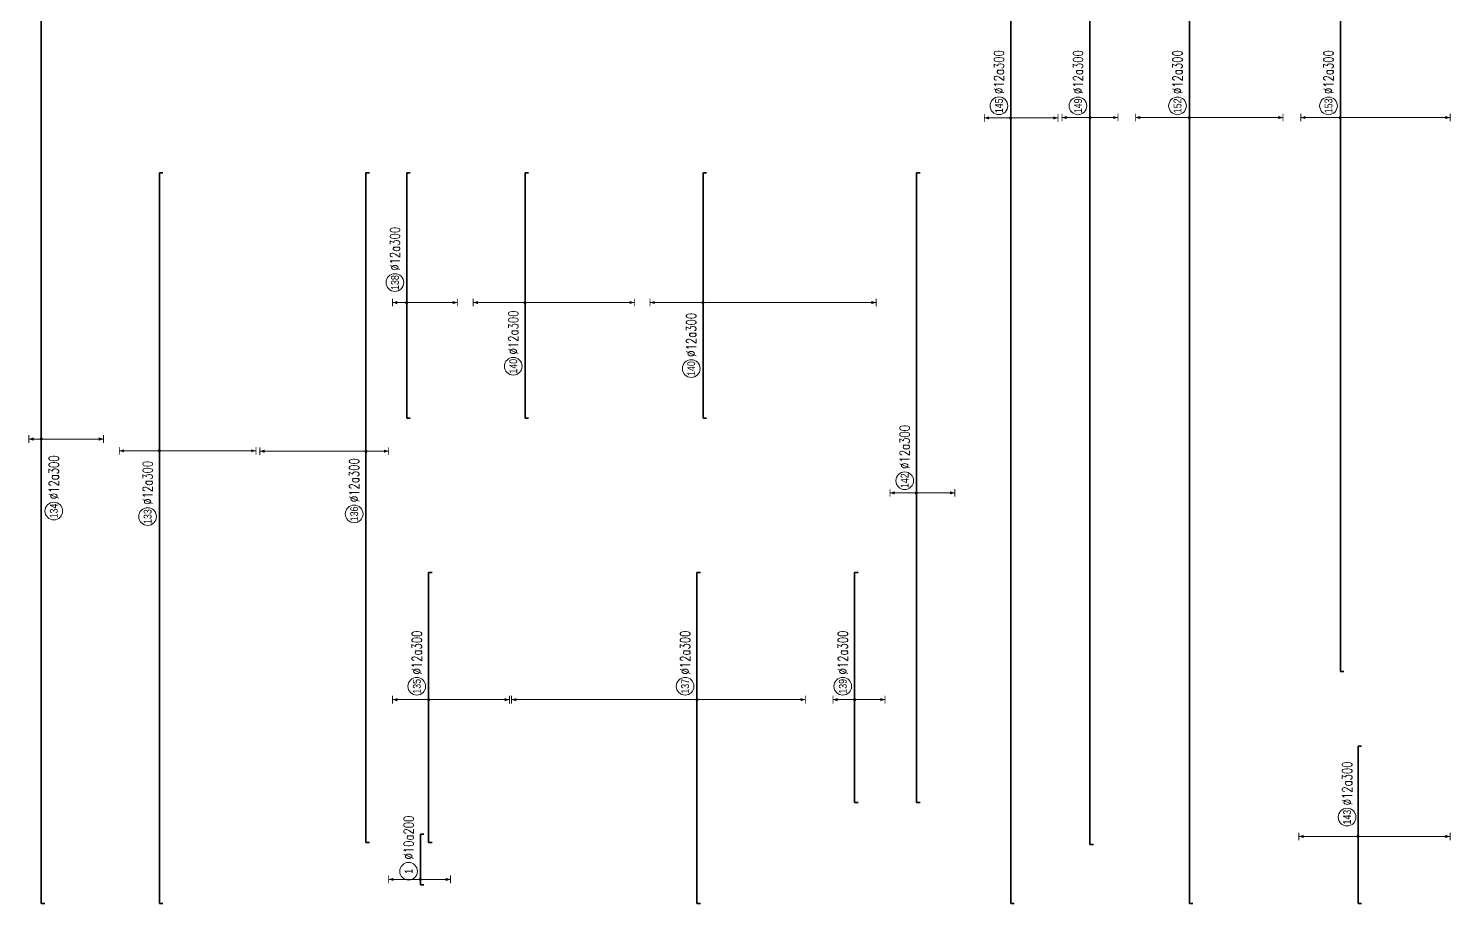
# Model space of a CAD drawing. Header units: millimetres. Extents: x -247377 to 927516, y -864259 to 155594.
# Drawn here: x 45099 to 117439, y -247170 to -202635 of the extents above; entities that cross this region are included whole.
import ezdxf
from ezdxf.enums import TextEntityAlignment as Align

# ---------------------------------------------------------------- set-up
doc = ezdxf.new("R2010")
doc.units = ezdxf.units.MM
doc.header["$MEASUREMENT"] = 0
for name, color, linetype, lineweight in [('NDC_S_DIM', 1, 'Continuous', 15), ('NDC_S_REBAR', 4, 'Continuous', 35), ('NDC_S_VN TEXT', 7, 'Continuous', 20)]:
    doc.layers.add(name, color=color, linetype=linetype, lineweight=lineweight)
doc.styles.add('ARIAL', font='arial.ttf', dxfattribs={"width": 0.8})
doc.styles.add('NDC_EN TXT', font='romans.shx', dxfattribs={"width": 0.8})

# ---------------------------------------------------------------- blocks, each defined once
blk = doc.blocks.new('*U41')
h = blk.add_hatch(color=6)
edge = h.paths.add_edge_path()
edge.add_arc((-36.84, 0), 0.3, 0, 360)
at = {"layer": 'NDC_S_DIM', "color": 8}
for q in [(-36.84, 3.16), (-36.84, -15.84)]:
    blk.add_line((-36.84, 0), q, dxfattribs=at)
for points in [[(-37.84, 3.16, 0.2, 0.2, 0), (-35.84, 3.16, 0, 0, 0)], [(-37.84, -15.84, 0.2, 0.2, 0), (-35.84, -15.84, 0, 0, 0)]]:
    blk.add_lwpolyline(points, format="xyseb", dxfattribs=at)
at = {"layer": 'NDC_S_DIM', "color": 6}
blk.add_circle((-36.84, 0), 0.3, dxfattribs=at)
at = {"layer": 'NDC_S_DIM'}
blk.add_circle((-55.15, -3.19), 2.25, dxfattribs=at)
at = {"layer": 'NDC_S_DIM', "color": 8}
for points in [[(-37.24, 1.96), (-36.84, 3.16), (-36.44, 1.96)], [(-37.24, -14.64), (-36.84, -15.84), (-36.44, -14.64)]]:
    blk.add_solid(points, dxfattribs=at)
at = {"layer": 'NDC_S_REBAR'}
for p, q in [((0, 0), (-155.03, 0)), ((-155.03, 0), (-155.03, -0.9)), ((0, 0), (104.17, 0)), ((104.17, 0), (104.17, -0.9)), ((-155.03, -0.9), (-155.03, -0.9)), ((104.17, -0.9), (104.17, -0.9))]:
    blk.add_line(p, q, dxfattribs=at)
at = {"layer": 'NDC_S_VN TEXT', "style": 'ARIAL', "width": 0.8}
blk.add_attdef('KHT', text='', height=2, dxfattribs=at).set_placement((-55.15, -3.19), align=Align.MIDDLE_CENTER)
at = {"layer": 'NDC_S_VN TEXT', "color": 3, "style": 'NDC_EN TXT', "width": 0.75}
blk.add_attdef('DKT', (-52.15, -4.44), '', height=2.5, dxfattribs=at)
blk = doc.blocks.new('*U42')
h = blk.add_hatch(color=6)
edge = h.paths.add_edge_path()
edge.add_arc((-2.99, 0), 0.3, 0, 360)
at = {"layer": 'NDC_S_DIM', "color": 8}
for q in [(-2.99, 10.21), (-2.99, -24.54)]:
    blk.add_line((-2.99, 0), q, dxfattribs=at)
for points in [[(-3.99, 10.21, 0.2, 0.2, 0), (-1.99, 10.21, 0, 0, 0)], [(-3.99, -24.54, 0.2, 0.2, 0), (-1.99, -24.54, 0, 0, 0)]]:
    blk.add_lwpolyline(points, format="xyseb", dxfattribs=at)
at = {"layer": 'NDC_S_DIM'}
blk.add_circle((-19.72, 3), 2.25, dxfattribs=at)
at = {"layer": 'NDC_S_DIM', "color": 6}
blk.add_circle((-2.99, 0), 0.3, dxfattribs=at)
at = {"layer": 'NDC_S_DIM', "color": 8}
for points in [[(-3.39, 9.01), (-2.99, 10.21), (-2.59, 9.01)], [(-3.39, -23.34), (-2.99, -24.54), (-2.59, -23.34)]]:
    blk.add_solid(points, dxfattribs=at)
at = {"layer": 'NDC_S_REBAR'}
for p, q in [((0, 0), (-118.19, 0)), ((-118.19, 0), (-118.19, -0.9)), ((0, 0), (67.76, 0)), ((67.76, 0), (67.76, -0.9)), ((-118.19, -0.9), (-118.19, -0.9)), ((67.76, -0.9), (67.76, -0.9))]:
    blk.add_line(p, q, dxfattribs=at)
at = {"layer": 'NDC_S_VN TEXT', "style": 'ARIAL', "width": 0.8}
blk.add_attdef('KHT', text='', height=2, dxfattribs=at).set_placement((-19.72, 3), align=Align.MIDDLE_CENTER)
at = {"layer": 'NDC_S_VN TEXT', "color": 3, "style": 'NDC_EN TXT', "width": 0.75}
blk.add_attdef('DKT', (-16.72, 1.75), '', height=2.5, dxfattribs=at)
blk = doc.blocks.new('*U43')
h = blk.add_hatch(color=6)
edge = h.paths.add_edge_path()
edge.add_arc((-3.29, 0), 0.3, 0, 360)
at = {"layer": 'NDC_S_DIM', "color": 8}
for q in [(-3.29, 26.99), (-3.29, -5.76)]:
    blk.add_line((-3.29, 0), q, dxfattribs=at)
for points in [[(-4.29, 26.99, 0.2, 0.2, 0), (-2.29, 26.99, 0, 0, 0)], [(-4.29, -5.76, 0.2, 0.2, 0), (-2.29, -5.76, 0, 0, 0)]]:
    blk.add_lwpolyline(points, format="xyseb", dxfattribs=at)
at = {"layer": 'NDC_S_DIM'}
blk.add_circle((-19.25, 3), 2.25, dxfattribs=at)
at = {"layer": 'NDC_S_DIM', "color": 6}
blk.add_circle((-3.29, 0), 0.3, dxfattribs=at)
at = {"layer": 'NDC_S_DIM', "color": 8}
for points in [[(-3.69, 25.79), (-3.29, 26.99), (-2.89, 25.79)], [(-3.69, -4.56), (-3.29, -5.76), (-2.89, -4.56)]]:
    blk.add_solid(points, dxfattribs=at)
at = {"layer": 'NDC_S_REBAR'}
for p, q in [((0, 0), (-102.89, 0)), ((-102.89, 0), (-102.89, -0.9)), ((0, 0), (67.55, 0)), ((67.55, 0), (67.55, -0.9)), ((-102.89, -0.9), (-102.89, -0.9)), ((67.55, -0.9), (67.55, -0.9))]:
    blk.add_line(p, q, dxfattribs=at)
at = {"layer": 'NDC_S_VN TEXT', "style": 'ARIAL', "width": 0.8}
blk.add_attdef('KHT', text='', height=2, dxfattribs=at).set_placement((-19.25, 3), align=Align.MIDDLE_CENTER)
at = {"layer": 'NDC_S_VN TEXT', "color": 3, "style": 'NDC_EN TXT', "width": 0.75}
blk.add_attdef('DKT', (-16.25, 1.75), '', height=2.5, dxfattribs=at)
blk = doc.blocks.new('*U309')
h = blk.add_hatch(color=6)
edge = h.paths.add_edge_path()
edge.add_arc((-2.99, 0), 0.3, 0, 360)
at = {"layer": 'NDC_S_DIM', "color": 8}
for q in [(-2.99, 3.61), (-2.99, -12.89)]:
    blk.add_line((-2.99, 0), q, dxfattribs=at)
for points in [[(-3.99, 3.61, 0.2, 0.2, 0), (-1.99, 3.61, 0, 0, 0)], [(-3.99, -12.89, 0.2, 0.2, 0), (-1.99, -12.89, 0, 0, 0)]]:
    blk.add_lwpolyline(points, format="xyseb", dxfattribs=at)
at = {"layer": 'NDC_S_DIM'}
blk.add_circle((2.1, 3), 2.25, dxfattribs=at)
at = {"layer": 'NDC_S_DIM', "color": 6}
blk.add_circle((-2.99, 0), 0.3, dxfattribs=at)
at = {"layer": 'NDC_S_DIM', "color": 8}
for points in [[(-3.39, 2.41), (-2.99, 3.61), (-2.59, 2.41)], [(-3.39, -11.69), (-2.99, -12.89), (-2.59, -11.69)]]:
    blk.add_solid(points, dxfattribs=at)
at = {"layer": 'NDC_S_REBAR'}
for p, q in [((0, 0), (-32.43, 0)), ((-32.43, 0), (-32.43, -0.9)), ((0, 0), (30.02, 0)), ((30.02, 0), (30.02, -0.9)), ((-32.43, -0.9), (-32.43, -0.9)), ((30.02, -0.9), (30.02, -0.9))]:
    blk.add_line(p, q, dxfattribs=at)
at = {"layer": 'NDC_S_VN TEXT', "style": 'ARIAL', "width": 0.8}
blk.add_attdef('KHT', text='', height=2, dxfattribs=at).set_placement((2.1, 3), align=Align.MIDDLE_CENTER)
at = {"layer": 'NDC_S_VN TEXT', "color": 3, "style": 'NDC_EN TXT', "width": 0.75}
blk.add_attdef('DKT', (5.1, 1.75), '', height=2.5, dxfattribs=at)
blk = doc.blocks.new('*U44')
h = blk.add_hatch(color=6)
edge = h.paths.add_edge_path()
edge.add_arc((-14.43, 0), 0.3, 0, 360)
at = {"layer": 'NDC_S_DIM', "color": 8}
for q in [(-14.43, 9.18), (-14.43, -20.57)]:
    blk.add_line((-14.43, 0), q, dxfattribs=at)
for points in [[(-15.43, 9.18, 0.2, 0.2, 0), (-13.43, 9.18, 0, 0, 0)], [(-15.43, -20.57, 0.2, 0.2, 0), (-13.43, -20.57, 0, 0, 0)]]:
    blk.add_lwpolyline(points, format="xyseb", dxfattribs=at)
at = {"layer": 'NDC_S_DIM'}
blk.add_circle((-11.04, 3), 2.25, dxfattribs=at)
at = {"layer": 'NDC_S_DIM', "color": 6}
blk.add_circle((-14.43, 0), 0.3, dxfattribs=at)
at = {"layer": 'NDC_S_DIM', "color": 8}
for points in [[(-14.83, 7.98), (-14.43, 9.18), (-14.03, 7.98)], [(-14.83, -19.37), (-14.43, -20.57), (-14.03, -19.37)]]:
    blk.add_solid(points, dxfattribs=at)
at = {"layer": 'NDC_S_REBAR'}
for p, q in [((0, 0), (-50.82, 0)), ((-50.82, 0), (-50.82, -0.9)), ((0, 0), (17.89, 0)), ((17.89, 0), (17.89, -0.9)), ((-50.82, -0.9), (-50.82, -0.9)), ((17.89, -0.9), (17.89, -0.9))]:
    blk.add_line(p, q, dxfattribs=at)
at = {"layer": 'NDC_S_VN TEXT', "style": 'ARIAL', "width": 0.8}
blk.add_attdef('KHT', text='', height=2, dxfattribs=at).set_placement((-11.04, 3), align=Align.MIDDLE_CENTER)
at = {"layer": 'NDC_S_VN TEXT', "color": 3, "style": 'NDC_EN TXT', "width": 0.75}
blk.add_attdef('DKT', (-8.04, 1.75), '', height=2.5, dxfattribs=at)
blk = doc.blocks.new('*U45')
h = blk.add_hatch(color=6)
edge = h.paths.add_edge_path()
edge.add_arc((-14.43, 0), 0.3, 0, 360)
at = {"layer": 'NDC_S_DIM', "color": 8}
for q in [(-14.43, 47.17), (-14.43, -27.58)]:
    blk.add_line((-14.43, 0), q, dxfattribs=at)
for points in [[(-15.43, 47.17, 0.2, 0.2, 0), (-13.43, 47.17, 0, 0, 0)], [(-15.43, -27.58, 0.2, 0.2, 0), (-13.43, -27.58, 0, 0, 0)]]:
    blk.add_lwpolyline(points, format="xyseb", dxfattribs=at)
at = {"layer": 'NDC_S_DIM'}
blk.add_circle((-11.04, 3), 2.25, dxfattribs=at)
at = {"layer": 'NDC_S_DIM', "color": 6}
blk.add_circle((-14.43, 0), 0.3, dxfattribs=at)
at = {"layer": 'NDC_S_DIM', "color": 8}
for points in [[(-14.83, 45.97), (-14.43, 47.17), (-14.03, 45.97)], [(-14.83, -26.38), (-14.43, -27.58), (-14.03, -26.38)]]:
    blk.add_solid(points, dxfattribs=at)
at = {"layer": 'NDC_S_REBAR'}
for p, q in [((0, 0), (-66.32, 0)), ((-66.32, 0), (-66.32, -0.9)), ((0, 0), (17.89, 0)), ((17.89, 0), (17.89, -0.9)), ((-66.32, -0.9), (-66.32, -0.9)), ((17.89, -0.9), (17.89, -0.9))]:
    blk.add_line(p, q, dxfattribs=at)
at = {"layer": 'NDC_S_VN TEXT', "style": 'ARIAL', "width": 0.8}
blk.add_attdef('KHT', text='', height=2, dxfattribs=at).set_placement((-11.04, 3), align=Align.MIDDLE_CENTER)
at = {"layer": 'NDC_S_VN TEXT', "color": 3, "style": 'NDC_EN TXT', "width": 0.75}
blk.add_attdef('DKT', (-8.04, 1.75), '', height=2.5, dxfattribs=at)
blk = doc.blocks.new('*U311')
h = blk.add_hatch(color=6)
edge = h.paths.add_edge_path()
edge.add_arc((-2.99, 0), 0.3, 0, 360)
at = {"layer": 'NDC_S_DIM', "color": 8}
for q in [(-2.99, 13.22), (-2.99, -27.78)]:
    blk.add_line((-2.99, 0), q, dxfattribs=at)
for points in [[(-3.99, 13.22, 0.2, 0.2, 0), (-1.99, 13.22, 0, 0, 0)], [(-3.99, -27.78, 0.2, 0.2, 0), (-1.99, -27.78, 0, 0, 0)]]:
    blk.add_lwpolyline(points, format="xyseb", dxfattribs=at)
at = {"layer": 'NDC_S_DIM'}
blk.add_circle((-19.2, 3), 2.25, dxfattribs=at)
at = {"layer": 'NDC_S_DIM', "color": 6}
blk.add_circle((-2.99, 0), 0.3, dxfattribs=at)
at = {"layer": 'NDC_S_DIM', "color": 8}
for points in [[(-3.39, 12.02), (-2.99, 13.22), (-2.59, 12.02)], [(-3.39, -26.58), (-2.99, -27.78), (-2.59, -26.58)]]:
    blk.add_solid(points, dxfattribs=at)
at = {"layer": 'NDC_S_REBAR'}
for p, q in [((0, 0), (-32.43, 0)), ((-32.43, 0), (-32.43, -0.9)), ((0, 0), (30.04, 0)), ((30.04, 0), (30.04, -0.9)), ((-32.43, -0.9), (-32.43, -0.9)), ((30.04, -0.9), (30.04, -0.9))]:
    blk.add_line(p, q, dxfattribs=at)
at = {"layer": 'NDC_S_VN TEXT', "style": 'ARIAL', "width": 0.8}
blk.add_attdef('KHT', text='', height=2, dxfattribs=at).set_placement((-19.2, 3), align=Align.MIDDLE_CENTER)
at = {"layer": 'NDC_S_VN TEXT', "color": 3, "style": 'NDC_EN TXT', "width": 0.75}
blk.add_attdef('DKT', (-16.2, 1.75), '', height=2.5, dxfattribs=at)
blk = doc.blocks.new('*U46')
h = blk.add_hatch(color=6)
edge = h.paths.add_edge_path()
edge.add_arc((-13.89, 0), 0.3, 0, 360)
at = {"layer": 'NDC_S_DIM', "color": 8}
for q in [(-13.89, 6.76), (-13.89, -9.74)]:
    blk.add_line((-13.89, 0), q, dxfattribs=at)
for points in [[(-14.89, 6.76, 0.2, 0.2, 0), (-12.89, 6.76, 0, 0, 0)], [(-14.89, -9.74, 0.2, 0.2, 0), (-12.89, -9.74, 0, 0, 0)]]:
    blk.add_lwpolyline(points, format="xyseb", dxfattribs=at)
at = {"layer": 'NDC_S_DIM'}
blk.add_circle((-10.79, 3), 2.25, dxfattribs=at)
at = {"layer": 'NDC_S_DIM', "color": 6}
blk.add_circle((-13.89, 0), 0.3, dxfattribs=at)
at = {"layer": 'NDC_S_DIM', "color": 8}
for points in [[(-14.29, 5.56), (-13.89, 6.76), (-13.49, 5.56)], [(-14.29, -8.54), (-13.89, -9.74), (-13.49, -8.54)]]:
    blk.add_solid(points, dxfattribs=at)
at = {"layer": 'NDC_S_REBAR'}
for p, q in [((0, 0), (-92.64, 0)), ((-92.64, 0), (-92.64, -0.9)), ((0, 0), (67.56, 0)), ((67.56, 0), (67.56, -0.9)), ((-92.64, -0.9), (-92.64, -0.9)), ((67.56, -0.9), (67.56, -0.9))]:
    blk.add_line(p, q, dxfattribs=at)
at = {"layer": 'NDC_S_VN TEXT', "style": 'ARIAL', "width": 0.8}
blk.add_attdef('KHT', text='', height=2, dxfattribs=at).set_placement((-10.79, 3), align=Align.MIDDLE_CENTER)
at = {"layer": 'NDC_S_VN TEXT', "color": 3, "style": 'NDC_EN TXT', "width": 0.75}
blk.add_attdef('DKT', (-7.79, 1.75), '', height=2.5, dxfattribs=at)
blk = doc.blocks.new('*U51')
h = blk.add_hatch(color=6)
edge = h.paths.add_edge_path()
edge.add_arc((-13.89, 0), 0.3, 0, 360)
at = {"layer": 'NDC_S_DIM', "color": 8}
for q in [(-13.89, 6.73), (-13.89, -12.02)]:
    blk.add_line((-13.89, 0), q, dxfattribs=at)
for points in [[(-14.89, 6.73, 0.2, 0.2, 0), (-12.89, 6.73, 0, 0, 0)], [(-14.89, -12.02, 0.2, 0.2, 0), (-12.89, -12.02, 0, 0, 0)]]:
    blk.add_lwpolyline(points, format="xyseb", dxfattribs=at)
at = {"layer": 'NDC_S_DIM'}
blk.add_circle((-10.79, 3), 2.25, dxfattribs=at)
at = {"layer": 'NDC_S_DIM', "color": 6}
blk.add_circle((-13.89, 0), 0.3, dxfattribs=at)
at = {"layer": 'NDC_S_DIM', "color": 8}
for points in [[(-14.29, 5.53), (-13.89, 6.73), (-13.49, 5.53)], [(-14.29, -10.82), (-13.89, -12.02), (-13.49, -10.82)]]:
    blk.add_solid(points, dxfattribs=at)
at = {"layer": 'NDC_S_REBAR'}
for p, q in [((0, 0), (-213.78, 0)), ((-213.78, 0), (-213.78, -0.9)), ((0, 0), (188.67, 0)), ((188.67, 0), (188.67, -0.9)), ((-213.78, -0.9), (-213.78, -0.9)), ((188.67, -0.9), (188.67, -0.9))]:
    blk.add_line(p, q, dxfattribs=at)
at = {"layer": 'NDC_S_VN TEXT', "style": 'ARIAL', "width": 0.8}
blk.add_attdef('KHT', text='', height=2, dxfattribs=at).set_placement((-10.79, 3), align=Align.MIDDLE_CENTER)
at = {"layer": 'NDC_S_VN TEXT', "color": 3, "style": 'NDC_EN TXT', "width": 0.75}
blk.add_attdef('DKT', (-7.79, 1.75), '', height=2.5, dxfattribs=at)
blk = doc.blocks.new('*U52')
h = blk.add_hatch(color=6)
edge = h.paths.add_edge_path()
edge.add_arc((-71.2, 0), 0.3, 0, 360)
at = {"layer": 'NDC_S_DIM', "color": 8}
for q in [(-71.2, 7.11), (-71.2, -7.14)]:
    blk.add_line((-71.2, 0), q, dxfattribs=at)
for points in [[(-72.2, 7.11, 0.2, 0.2, 0), (-70.2, 7.11, 0, 0, 0)], [(-72.2, -7.14, 0.2, 0.2, 0), (-70.2, -7.14, 0, 0, 0)]]:
    blk.add_lwpolyline(points, format="xyseb", dxfattribs=at)
at = {"layer": 'NDC_S_DIM'}
blk.add_circle((-68.22, 3.02), 2.25, dxfattribs=at)
at = {"layer": 'NDC_S_DIM', "color": 6}
blk.add_circle((-71.2, 0), 0.3, dxfattribs=at)
at = {"layer": 'NDC_S_DIM', "color": 8}
for points in [[(-71.6, 5.91), (-71.2, 7.11), (-70.8, 5.91)], [(-71.6, -5.94), (-71.2, -7.14), (-70.8, -5.94)]]:
    blk.add_solid(points, dxfattribs=at)
at = {"layer": 'NDC_S_REBAR'}
for p, q in [((0, 0), (-256.2, 0)), ((-256.2, 0), (-256.2, -0.9)), ((0, 0), (174, 0)), ((174, 0), (174, -0.9)), ((-256.2, -0.9), (-256.2, -0.9)), ((174, -0.9), (174, -0.9))]:
    blk.add_line(p, q, dxfattribs=at)
at = {"layer": 'NDC_S_VN TEXT', "style": 'ARIAL', "width": 0.8}
blk.add_attdef('KHT', text='', height=2, dxfattribs=at).set_placement((-68.22, 3.02), align=Align.MIDDLE_CENTER)
at = {"layer": 'NDC_S_VN TEXT', "color": 3, "style": 'NDC_EN TXT', "width": 0.75}
blk.add_attdef('DKT', (-65.22, 1.77), '', height=2.5, dxfattribs=at)
blk = doc.blocks.new('*U249')
h = blk.add_hatch(color=6)
edge = h.paths.add_edge_path()
edge.add_arc((-2.99, 0), 0.3, 0, 360)
at = {"layer": 'NDC_S_DIM', "color": 8}
for q in [(-2.99, 8.1), (-2.99, -7.65)]:
    blk.add_line((-2.99, 0), q, dxfattribs=at)
for points in [[(-3.99, 8.1, 0.2, 0.2, 0), (-1.99, 8.1, 0, 0, 0)], [(-3.99, -7.65, 0.2, 0.2, 0), (-1.99, -7.65, 0, 0, 0)]]:
    blk.add_lwpolyline(points, format="xyseb", dxfattribs=at)
at = {"layer": 'NDC_S_DIM'}
blk.add_circle((-0.93, 3), 2.25, dxfattribs=at)
at = {"layer": 'NDC_S_DIM', "color": 6}
blk.add_circle((-2.99, 0), 0.3, dxfattribs=at)
at = {"layer": 'NDC_S_DIM', "color": 8}
for points in [[(-3.39, 6.9), (-2.99, 8.1), (-2.59, 6.9)], [(-3.39, -6.45), (-2.99, -7.65), (-2.59, -6.45)]]:
    blk.add_solid(points, dxfattribs=at)
at = {"layer": 'NDC_S_REBAR'}
for p, q in [((0, 0), (-4.38, 0)), ((-4.38, 0), (-4.38, -0.9)), ((0, 0), (8.56, 0)), ((8.56, 0), (8.56, -0.9)), ((-4.38, -0.9), (-4.38, -0.9)), ((8.56, -0.9), (8.56, -0.9))]:
    blk.add_line(p, q, dxfattribs=at)
at = {"layer": 'NDC_S_VN TEXT', "style": 'ARIAL', "width": 0.8}
blk.add_attdef('KHT', text='', height=2, dxfattribs=at).set_placement((-0.93, 3), align=Align.MIDDLE_CENTER)
at = {"layer": 'NDC_S_VN TEXT', "color": 3, "style": 'NDC_EN TXT', "width": 0.75}
blk.add_attdef('DKT', (2.07, 1.75), '', height=2.5, dxfattribs=at)
blk = doc.blocks.new('*U315')
h = blk.add_hatch(color=6)
edge = h.paths.add_edge_path()
edge.add_arc((-2.99, 0), 0.3, 0, 360)
at = {"layer": 'NDC_S_DIM', "color": 8}
for q in [(-2.99, 13.47), (-2.99, -44.03)]:
    blk.add_line((-2.99, 0), q, dxfattribs=at)
for points in [[(-3.99, 13.47, 0.2, 0.2, 0), (-1.99, 13.47, 0, 0, 0)], [(-3.99, -44.03, 0.2, 0.2, 0), (-1.99, -44.03, 0, 0, 0)]]:
    blk.add_lwpolyline(points, format="xyseb", dxfattribs=at)
at = {"layer": 'NDC_S_DIM'}
blk.add_circle((-19.79, 3), 2.25, dxfattribs=at)
at = {"layer": 'NDC_S_DIM', "color": 6}
blk.add_circle((-2.99, 0), 0.3, dxfattribs=at)
at = {"layer": 'NDC_S_DIM', "color": 8}
for points in [[(-3.39, 12.27), (-2.99, 13.47), (-2.59, 12.27)], [(-3.39, -42.83), (-2.99, -44.03), (-2.59, -42.83)]]:
    blk.add_solid(points, dxfattribs=at)
at = {"layer": 'NDC_S_REBAR'}
for p, q in [((0, 0), (-32.43, 0)), ((-32.43, 0), (-32.43, -0.9)), ((0, 0), (30.04, 0)), ((30.04, 0), (30.04, -0.9)), ((-32.43, -0.9), (-32.43, -0.9)), ((30.04, -0.9), (30.04, -0.9))]:
    blk.add_line(p, q, dxfattribs=at)
at = {"layer": 'NDC_S_VN TEXT', "style": 'ARIAL', "width": 0.8}
blk.add_attdef('KHT', text='', height=2, dxfattribs=at).set_placement((-19.79, 3), align=Align.MIDDLE_CENTER)
at = {"layer": 'NDC_S_VN TEXT', "color": 3, "style": 'NDC_EN TXT', "width": 0.75}
blk.add_attdef('DKT', (-16.79, 1.75), '', height=2.5, dxfattribs=at)
blk = doc.blocks.new('*U346')
h = blk.add_hatch(color=6)
edge = h.paths.add_edge_path()
edge.add_arc((-71.2, 0), 0.3, 0, 360)
at = {"layer": 'NDC_S_DIM', "color": 8}
for q in [(-71.2, 10.07), (-71.2, -27.93)]:
    blk.add_line((-71.2, 0), q, dxfattribs=at)
for points in [[(-72.2, 10.07, 0.2, 0.2, 0), (-70.2, 10.07, 0, 0, 0)], [(-72.2, -27.93, 0.2, 0.2, 0), (-70.2, -27.93, 0, 0, 0)]]:
    blk.add_lwpolyline(points, format="xyseb", dxfattribs=at)
at = {"layer": 'NDC_S_DIM'}
blk.add_circle((-68.22, 3.02), 2.25, dxfattribs=at)
at = {"layer": 'NDC_S_DIM', "color": 6}
blk.add_circle((-71.2, 0), 0.3, dxfattribs=at)
at = {"layer": 'NDC_S_DIM', "color": 8}
for points in [[(-71.6, 8.87), (-71.2, 10.07), (-70.8, 8.87)], [(-71.6, -26.73), (-71.2, -27.93), (-70.8, -26.73)]]:
    blk.add_solid(points, dxfattribs=at)
at = {"layer": 'NDC_S_REBAR'}
for p, q in [((0, 0), (-212.18, 0)), ((-212.18, 0), (-212.18, -0.9)), ((0, 0), (135, 0)), ((135, 0), (135, -0.9)), ((-212.18, -0.9), (-212.18, -0.9)), ((135, -0.9), (135, -0.9))]:
    blk.add_line(p, q, dxfattribs=at)
at = {"layer": 'NDC_S_VN TEXT', "style": 'ARIAL', "width": 0.8}
blk.add_attdef('KHT', text='', height=2, dxfattribs=at).set_placement((-68.22, 3.02), align=Align.MIDDLE_CENTER)
at = {"layer": 'NDC_S_VN TEXT', "color": 3, "style": 'NDC_EN TXT', "width": 0.75}
blk.add_attdef('DKT', (-65.22, 1.77), '', height=2.5, dxfattribs=at)
blk = doc.blocks.new('*U798')
h = blk.add_hatch(color=6)
edge = h.paths.add_edge_path()
edge.add_arc((-14.43, 0), 0.3, 0, 360)
at = {"layer": 'NDC_S_DIM', "color": 8}
for q in [(-14.43, 5.52), (-14.43, -7.73)]:
    blk.add_line((-14.43, 0), q, dxfattribs=at)
for points in [[(-15.43, 5.52, 0.2, 0.2, 0), (-13.43, 5.52, 0, 0, 0)], [(-15.43, -7.73, 0.2, 0.2, 0), (-13.43, -7.73, 0, 0, 0)]]:
    blk.add_lwpolyline(points, format="xyseb", dxfattribs=at)
at = {"layer": 'NDC_S_DIM'}
blk.add_circle((-11.04, 3), 2.25, dxfattribs=at)
at = {"layer": 'NDC_S_DIM', "color": 6}
blk.add_circle((-14.43, 0), 0.3, dxfattribs=at)
at = {"layer": 'NDC_S_DIM', "color": 8}
for points in [[(-14.83, 4.32), (-14.43, 5.52), (-14.03, 4.32)], [(-14.83, -6.53), (-14.43, -7.73), (-14.03, -6.53)]]:
    blk.add_solid(points, dxfattribs=at)
at = {"layer": 'NDC_S_REBAR'}
for p, q in [((0, 0), (-40.57, 0)), ((-40.57, 0), (-40.57, -0.9)), ((0, 0), (17.89, 0)), ((17.89, 0), (17.89, -0.9)), ((-40.57, -0.9), (-40.57, -0.9)), ((17.89, -0.9), (17.89, -0.9))]:
    blk.add_line(p, q, dxfattribs=at)
at = {"layer": 'NDC_S_VN TEXT', "style": 'ARIAL', "width": 0.8}
blk.add_attdef('KHT', text='', height=2, dxfattribs=at).set_placement((-11.04, 3), align=Align.MIDDLE_CENTER)
at = {"layer": 'NDC_S_VN TEXT', "color": 3, "style": 'NDC_EN TXT', "width": 0.75}
blk.add_attdef('DKT', (-8.04, 1.75), '', height=2.5, dxfattribs=at)
blk = doc.blocks.new('*U799')
h = blk.add_hatch(color=6)
edge = h.paths.add_edge_path()
edge.add_arc((-71.2, 0), 0.3, 0, 360)
at = {"layer": 'NDC_S_DIM', "color": 8}
for q in [(-71.2, 13.67), (-71.2, -23.83)]:
    blk.add_line((-71.2, 0), q, dxfattribs=at)
for points in [[(-72.2, 13.67, 0.2, 0.2, 0), (-70.2, 13.67, 0, 0, 0)], [(-72.2, -23.83, 0.2, 0.2, 0), (-70.2, -23.83, 0, 0, 0)]]:
    blk.add_lwpolyline(points, format="xyseb", dxfattribs=at)
at = {"layer": 'NDC_S_DIM'}
blk.add_circle((-68.22, 3.02), 2.25, dxfattribs=at)
at = {"layer": 'NDC_S_DIM', "color": 6}
blk.add_circle((-71.2, 0), 0.3, dxfattribs=at)
at = {"layer": 'NDC_S_DIM', "color": 8}
for points in [[(-71.6, 12.47), (-71.2, 13.67), (-70.8, 12.47)], [(-71.6, -22.63), (-71.2, -23.83), (-70.8, -22.63)]]:
    blk.add_solid(points, dxfattribs=at)
at = {"layer": 'NDC_S_REBAR'}
for p, q in [((0, 0), (-271.2, 0)), ((-271.2, 0), (-271.2, -0.9)), ((0, 0), (174, 0)), ((174, 0), (174, -0.9)), ((-271.2, -0.9), (-271.2, -0.9)), ((174, -0.9), (174, -0.9))]:
    blk.add_line(p, q, dxfattribs=at)
at = {"layer": 'NDC_S_VN TEXT', "style": 'ARIAL', "width": 0.8}
blk.add_attdef('KHT', text='', height=2, dxfattribs=at).set_placement((-68.22, 3.02), align=Align.MIDDLE_CENTER)
at = {"layer": 'NDC_S_VN TEXT', "color": 3, "style": 'NDC_EN TXT', "width": 0.75}
blk.add_attdef('DKT', (-65.22, 1.77), '', height=2.5, dxfattribs=at)
blk = doc.blocks.new('*U800')
h = blk.add_hatch(color=6)
edge = h.paths.add_edge_path()
edge.add_arc((-6.91, 0), 0.3, 0, 360)
at = {"layer": 'NDC_S_DIM', "color": 8}
for q in [(-6.91, 15.08), (-6.91, -23.42)]:
    blk.add_line((-6.91, 0), q, dxfattribs=at)
for points in [[(-7.91, 15.08, 0.2, 0.2, 0), (-5.91, 15.08, 0, 0, 0)], [(-7.91, -23.42, 0.2, 0.2, 0), (-5.91, -23.42, 0, 0, 0)]]:
    blk.add_lwpolyline(points, format="xyseb", dxfattribs=at)
at = {"layer": 'NDC_S_DIM'}
blk.add_circle((-1.99, 2.8), 2.25, dxfattribs=at)
at = {"layer": 'NDC_S_DIM', "color": 6}
blk.add_circle((-6.91, 0), 0.3, dxfattribs=at)
at = {"layer": 'NDC_S_DIM', "color": 8}
for points in [[(-7.31, 13.88), (-6.91, 15.08), (-6.51, 13.88)], [(-7.31, -22.22), (-6.91, -23.42), (-6.51, -22.22)]]:
    blk.add_solid(points, dxfattribs=at)
at = {"layer": 'NDC_S_REBAR'}
for p, q in [((0, 0), (-23.98, 0)), ((-23.98, 0), (-23.98, -0.9)), ((0, 0), (16.07, 0)), ((16.07, 0), (16.07, -0.9)), ((-23.98, -0.9), (-23.98, -0.9)), ((16.07, -0.9), (16.07, -0.9))]:
    blk.add_line(p, q, dxfattribs=at)
at = {"layer": 'NDC_S_VN TEXT', "style": 'ARIAL', "width": 0.8}
blk.add_attdef('KHT', text='', height=2, dxfattribs=at).set_placement((-1.99, 2.8), align=Align.MIDDLE_CENTER)
at = {"layer": 'NDC_S_VN TEXT', "color": 3, "style": 'NDC_EN TXT', "width": 0.75}
blk.add_attdef('DKT', (1.01, 1.55), '', height=2.5, dxfattribs=at)

msp = doc.modelspace()

# ---------------------------------------------------------------- block references
at = {"xscale": 200, "yscale": 200, "zscale": 200, "rotation": 90}
for name, p, values in [('*U52', (99090.9, -192930.9), {'KHT': '149', 'DKT': '%%c12a300'}), ('*U799', (104152.7, -192930.9), {'KHT': '152', 'DKT': '%%c12a300'}), ('*U346', (111833.8, -192930.9), {'KHT': '153', 'DKT': '%%c12a300'}), ('*U51', (95065.8, -204414), {'KHT': '145', 'DKT': '%%c12a300'}), ('*U41', (45750.4, -216163.5), {'KHT': '134', 'DKT': '%%c12a300'}), ('*U42', (51761.1, -223531.5), {'KHT': '133', 'DKT': '%%c12a300'}), ('*U43', (62267.5, -223491.5), {'KHT': '136', 'DKT': '%%c12a300'}), ('*U309', (64341.7, -215986.7), {'KHT': '138', 'DKT': '%%c12a300'}), ('*U311', (70362.9, -215986.7), {'KHT': '140', 'DKT': '%%c12a300'}), ('*U315', (79412.9, -215986.7), {'KHT': '140', 'DKT': '%%c12a300'}), ('*U46', (90271.8, -223491.5), {'KHT': '142', 'DKT': '%%c12a300'}), ('*U44', (65454.1, -233906), {'KHT': '135', 'DKT': '%%c12a300'}), ('*U45', (79102.8, -233906), {'KHT': '137', 'DKT': '%%c12a300'}), ('*U798', (87123.6, -233906), {'KHT': '139', 'DKT': '%%c12a300'}), ('*U800', (112735.6, -242373.6), {'KHT': '143', 'DKT': '%%c12a300'}), ('*U249', (65039.4, -245343), {'KHT': '1', 'DKT': '%%c10a200'})]:
    msp.add_blockref(name, p, dxfattribs=at).add_auto_attribs(values)

doc.saveas('drawing.dxf')
